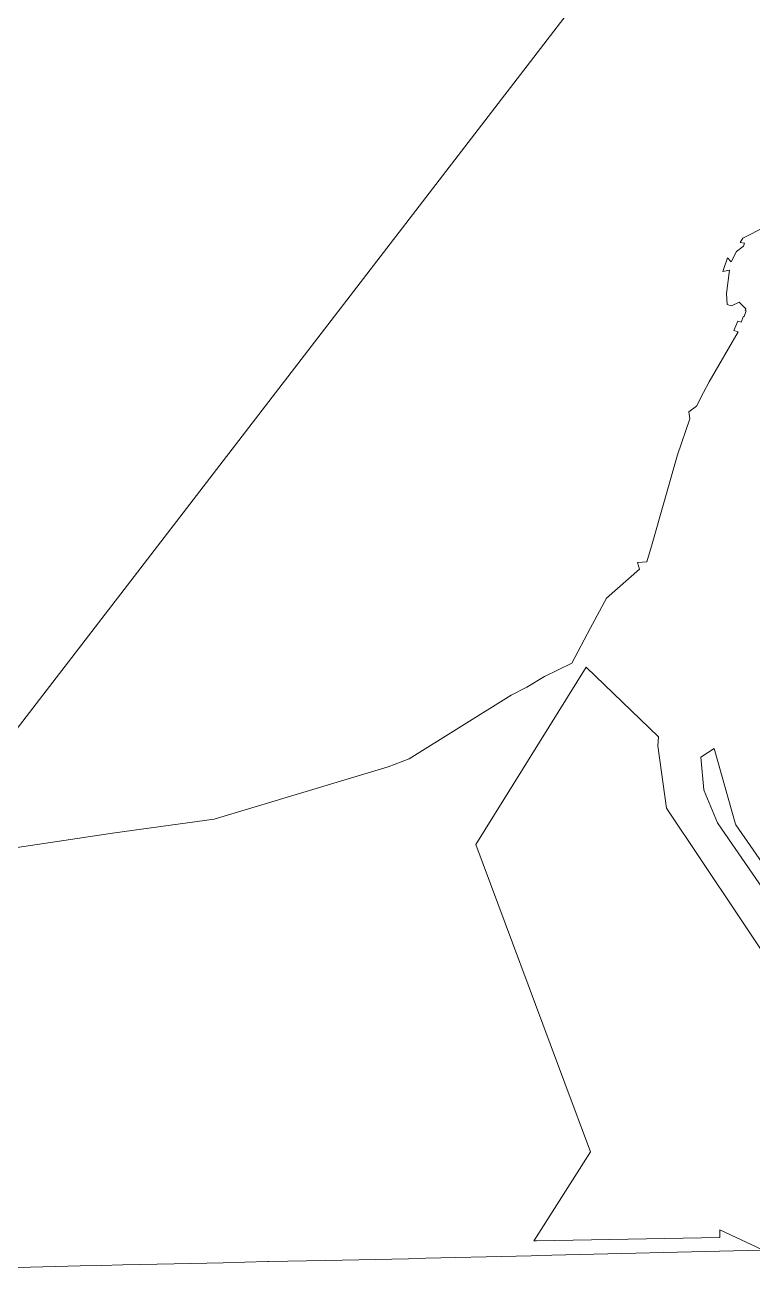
# Model space of a CAD drawing. Header units: metres. Extents: x -1 to 308408, y -2 to 6256973.
# Drawn here: x 305670 to 306730, y 6254201 to 6256037 of the extents above; entities that cross this region are included whole.
import ezdxf

# ---------------------------------------------------------------- set-up
doc = ezdxf.new("R2010")
doc.units = ezdxf.units.M
doc.layers.add('Cadastre Land Parcels_SP_EXT', color=9, linetype='Continuous', lineweight=5)

msp = doc.modelspace()

# ---------------------------------------------------------------- linework, layer by layer
at = {"layer": 'Cadastre Land Parcels_SP_EXT', "linetype": 'Continuous'}
for points in [[(307140.9, 6256938.6), (305032.2, 6254201.2)], [(306749, 6255744.2), (306715.4, 6255727.2), (306711.9, 6255721), (306718.1, 6255720.3), (306716.6, 6255715.7), (306706.5, 6255708), (306698.4, 6255692.7), (306693.2, 6255698.7), (306686.4, 6255678.9), (306688.7, 6255679.3), (306696.3, 6255680.9), (306691.9, 6255647), (306692.7, 6255630.9), (306699, 6255628.9), (306710.5, 6255634), (306720.1, 6255624.7), (306719.2, 6255621.9), (306720.3, 6255621.5), (306717.6, 6255613.5), (306716.5, 6255613.9), (306713.4, 6255605.1), (306708.3, 6255606.7), (306702.4, 6255593.1), (306708.6, 6255591.1), (306666.7, 6255518.5), (306658.1, 6255502.6), (306648, 6255483.1), (306636.7, 6255474.4), (306638.3, 6255464.4), (306620.4, 6255412.2), (306582.4, 6255278.9), (306575.9, 6255256.2), (306562, 6255255.5), (306565.3, 6255245.8), (306516.8, 6255203.4), (306493.4, 6255159.2), (306466.7, 6255108.7), (306426.5, 6255089.5), (306400.8, 6255073.7), (306377.9, 6255062.4), (306229.5, 6254969.7), (306198.9, 6254958.1), (305945.7, 6254882), (305800.8, 6254862.1), (305603.4, 6254832.3)], [(306743.2, 6254255.6), (306682.2, 6254284.2), (306682.1, 6254272.8), (306415.2, 6254267.8), (306411.1, 6254267.8), (306414.8, 6254273.7), (306493.5, 6254397.7), (306456.2, 6254497.5), (306326.8, 6254844.7), (306487.6, 6255102.9), (306592.7, 6255001.6), (306591.8, 6254988.3), (306604.5, 6254897.9), (306708.2, 6254742.6), (306778.7, 6254637.1)], [(306788.5, 6254717.5), (306679.6, 6254875), (306678.8, 6254876.2), (306659.3, 6254923), (306658.7, 6254924.4), (306654.4, 6254971.8), (306673.8, 6254984.7), (306704.9, 6254874.5), (306705.6, 6254873.5), (306802.1, 6254734.4)], [(305660.2, 6254229.3), (305750.2, 6254231.6), (305780.9, 6254232.3), (305812.6, 6254233), (305887.1, 6254234.6), (305958.8, 6254236.2), (305990.4, 6254237.1), (306023.7, 6254237.8), (306024.9, 6254237.9), (306107.5, 6254239.5), (306228.5, 6254242), (306231.9, 6254242.1), (306407.1, 6254246.4), (306417.1, 6254246.6), (306742.9, 6254254.6)]]:
    msp.add_lwpolyline(points, dxfattribs=at)

doc.saveas('drawing.dxf')
